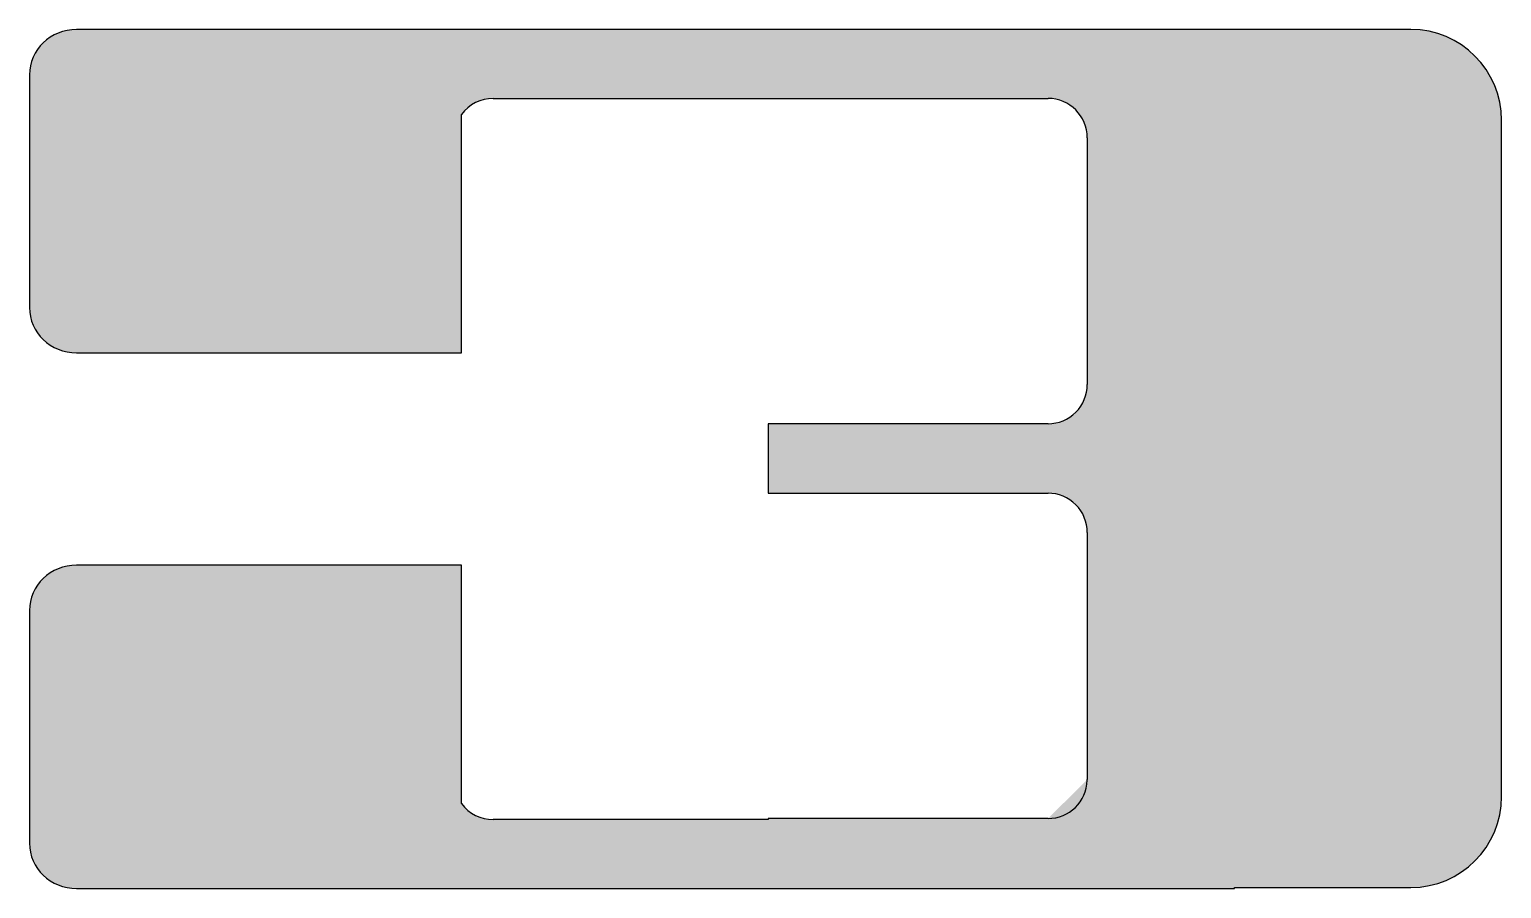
# Model space of a CAD drawing. Extents: x 0 to 6.86, y 0 to 4.
import ezdxf

# ---------------------------------------------------------------- set-up
doc = ezdxf.new("R2010")
doc.units = 0
doc.header["$MEASUREMENT"] = 0
doc.layers.get('0').update_dxf_attribs({"linetype": 'CONTINUOUS'})

msp = doc.modelspace()

# ---------------------------------------------------------------- hatches: boundary and pattern name
h = msp.add_hatch(color=7)
edge = h.paths.add_edge_path()
edge.add_line((4.928684068874841, 1.6596440451323786), (4.928684085521548, 1.4416322184009018))
edge.add_line((4.928684085521548, 1.4416322184009018), (4.928684280530328, 0.7258141947448046))
edge.add_line((4.928684280530328, 0.7258141947448046), (4.928679782161933, 0.5105062961040722))
edge.add_line((4.928679782161933, 0.5105062961040722), (4.928679782063856, 0.5092218424334222))
edge.add_arc((4.745863032027065, 0.5105066854984827), 0.1828212649439782, 358.46106, 359.59733)
edge.add_arc((4.745863032718181, 0.5105066854881919), 0.1828212642528355, 270.000051, 358.46106)
edge.add_line((4.745863194006577, 0.3276854212354294), (3.4420210731175582, 0.3276854060290578))
edge.add_line((3.4420210731175582, 0.3276854060290578), (3.4420210731175582, 0.3227742561619028))
edge.add_line((3.4420210731175582, 0.3227742561619028), (2.1616729233658734, 0.3227742486278261))
edge.add_arc((2.1616729126132954, 0.5055950975371297), 0.1828208489093057, 216.394955, 270.000003)
edge.add_line((2.014511993540365, 0.3971187098136749), (2.0145119935403715, 1.5074773321932597))
edge.add_line((2.0145119935403715, 1.5074773321932597), (0.221326039163847, 1.5074773321932597))
edge.add_ellipse((0.2213260503492953, 1.2963168745831057), major_axis=(0.2196593836826295, 0), ratio=0.961309, start_angle=90.000003, end_angle=179.999993)
edge.add_line((0.0016666666666675, 1.2963169005421067), (0.0016666666666669, 0.212827113524251))
edge.add_ellipse((0.221326077353099, 0.2128271502358091), major_axis=(0.2196594106864354, 0), ratio=0.961309, start_angle=180.00001, end_angle=269.99999)
edge.add_line((0.2213260391638462, 0.001666666666667), (5.614319971526797, 0.0016667238833529))
edge.add_line((5.614319971526797, 0.0016667238833529), (5.614319971526797, 0.0065775535350455))
edge.add_line((5.614319971526797, 0.0065775535350455), (6.435072805023023, 0.0065775535350455))
edge.add_arc((6.435072804237951, 0.4295358387540113), 0.4229582852189701, 270, 360)
edge.add_line((6.8580310894569205, 0.4295358384288669), (6.858031150282479, 3.578708264190634))
edge.add_arc((6.435072762012837, 3.5787081603548985), 0.4229583882696553, 1.4e-05, 89.999994)
edge.add_line((6.435072805023049, 4.001666548624547), (5.614323285406245, 4.001666565304035))
edge.add_line((5.614323285406245, 4.001666565304035), (5.301630144249624, 4.00166657165866))
edge.add_line((5.301630144249624, 4.00166657165866), (3.4420210731175582, 4.00166660945009))
edge.add_line((3.4420210731175582, 4.00166660945009), (2.0145153074198197, 4.00166617438494))
edge.add_line((2.0145153074198197, 4.00166617438494), (1.4048307483609337, 4.001666666666667))
edge.add_line((1.4048307483609337, 4.001666666666667), (0.2213293530432954, 4.001666666666667))
edge.add_ellipse((0.2213293800470573, 3.790506209056624), major_axis=(0.219659383682515, 0), ratio=0.961309, start_angle=90.000007, end_angle=179.999997)
edge.add_line((0.0016699963645425, 3.7905062198091866), (0.0016699805461261, 2.7070164327913413))
edge.add_ellipse((0.2213293642285922, 2.707016458750262), major_axis=(0.2196593836824677, 0), ratio=0.961309, start_angle=180.000007, end_angle=269.999997)
edge.add_line((0.2213293530432929, 2.4958560011402637), (2.0145153074198197, 2.495856001140254))
edge.add_line((2.0145153074198197, 2.495856001140254), (2.0145153074198197, 2.7070164327913395))
edge.add_line((2.0145153074198197, 2.7070164327913395), (2.0145153074198197, 3.6062146235197674))
edge.add_arc((2.161676226492826, 3.4977382357961853), 0.1828208489094422, 89.999997, 143.605045)
edge.add_line((2.161676237245322, 3.6805590847056253), (3.4420210731175582, 3.6805590771715617))
edge.add_line((3.4420210731175582, 3.6805590771715617), (4.745863194006549, 3.6805589094797853))
edge.add_arc((4.745862519925272, 3.497738333739848), 0.1828205757411815, 359.999961, 89.999789)
edge.add_line((4.928683095666412, 3.497738209837347), (4.928683112481621, 3.2775191385886377))
edge.add_line((4.928683112481621, 3.2775191385886377), (4.9286841399727335, 2.566611944584237))
edge.add_line((4.9286841399727335, 2.566611944584237), (4.928684068874841, 2.3486001178527567))
edge.add_arc((4.745863219965456, 2.3486001071002525), 0.1828208489093853, 269.999992, 3e-06)
edge.add_line((4.745863194006577, 2.165779258190871), (3.44202107311756, 2.1657792581908515))
edge.add_line((3.44202107311756, 2.1657792581908515), (3.44202107311756, 1.8424649047942838))
edge.add_line((3.44202107311756, 1.8424649047942838), (4.745863194006553, 1.8424649047942858))
edge.add_arc((4.745863219965429, 1.6596440558848937), 0.1828208489093957, 359.999997, 90.000008)

# ---------------------------------------------------------------- linework, layer by layer
at = {"color": 7, "linetype": 'CONTINUOUS'}
for p, q in [((1.404831, 4.001667), (0.221329, 4.001667)), ((2.014515, 4.001666), (1.404831, 4.001667)), ((3.442021, 4.001667), (2.014515, 4.001666)), ((5.30163, 4.001667), (3.442021, 4.001667)), ((5.614323, 4.001667), (5.30163, 4.001667)), ((6.435073, 4.001667), (5.614323, 4.001667)), ((0.00167, 3.790506), (0.00167, 2.707016)), ((2.161676, 3.680559), (3.442021, 3.680559)), ((3.442021, 3.680559), (4.745863, 3.680559)), ((2.014515, 2.707016), (2.014515, 3.606215)), ((6.858031, 0.429536), (6.858031, 3.578708)), ((4.928683, 3.497738), (4.928683, 3.277519)), ((4.928683, 3.277519), (4.928684, 2.566612)), ((2.014515, 2.495856), (2.014515, 2.707016)), ((4.928684, 2.566612), (4.928684, 2.3486)), ((0.221329, 2.495856), (2.014515, 2.495856)), ((4.745863, 2.165779), (3.442021, 2.165779)), ((3.442021, 2.165779), (3.442021, 1.842465)), ((3.442021, 1.842465), (4.745863, 1.842465)), ((4.928684, 1.659644), (4.928684, 1.441632)), ((2.014512, 1.507477), (0.221326, 1.507477)), ((2.014512, 0.397119), (2.014512, 1.507477)), ((4.928684, 1.441632), (4.928684, 0.725814)), ((0.001667, 1.296317), (0.001667, 0.212827)), ((4.928684, 0.725814), (4.92868, 0.510506)), ((4.92868, 0.510506), (4.92868, 0.509222)), ((3.442021, 0.322774), (2.161673, 0.322774)), ((4.745863, 0.327685), (3.442021, 0.327685)), ((3.442021, 0.327685), (3.442021, 0.322774)), ((0.221326, 0.001667), (5.61432, 0.001667)), ((5.61432, 0.001667), (5.61432, 0.006578)), ((5.61432, 0.006578), (6.435073, 0.006578))]:
    msp.add_line(p, q, dxfattribs=at)
for centre, radius, start, end in [((6.435073, 3.578708), 0.422958, 0, 89.999994), ((2.161676, 3.497738), 0.182821, 89.999997, 143.605045), ((4.745863, 3.497738), 0.182821, 0, 89.999789), ((4.745863, 2.3486), 0.182821, 269.999992, 0), ((4.745863, 1.659644), 0.182821, 0, 90.000008), ((4.745863, 0.510507), 0.182821, 270.000051, 358.46106), ((4.745863, 0.510507), 0.182821, 358.46106, 359.59733), ((6.435073, 0.429536), 0.422958, 270, 0), ((2.161673, 0.505595), 0.182821, 216.394955, 270.000003)]:
    msp.add_arc(centre, radius, start, end, dxfattribs=at)
for centre, major_axis, start_param, end_param in [((0.221329, 3.790506), (0.219659383682515, 0), 1.5707964497296032, 3.1415926026685046), ((0.221329, 2.707016), (0.2196593836824677, 0), -3.141592530655218, -1.570796377716005), ((0.221326, 1.296317), (0.2196593836826295, 0), 1.5707963777166836, 3.14159253065484), ((0.221326, 0.212827), (0.2196594106864354, 0), -3.141592479733599, -1.5707965006515627)]:
    msp.add_ellipse(centre, major_axis=major_axis, ratio=0.961309, start_param=start_param, end_param=end_param, dxfattribs=at)

doc.saveas('drawing.dxf')
